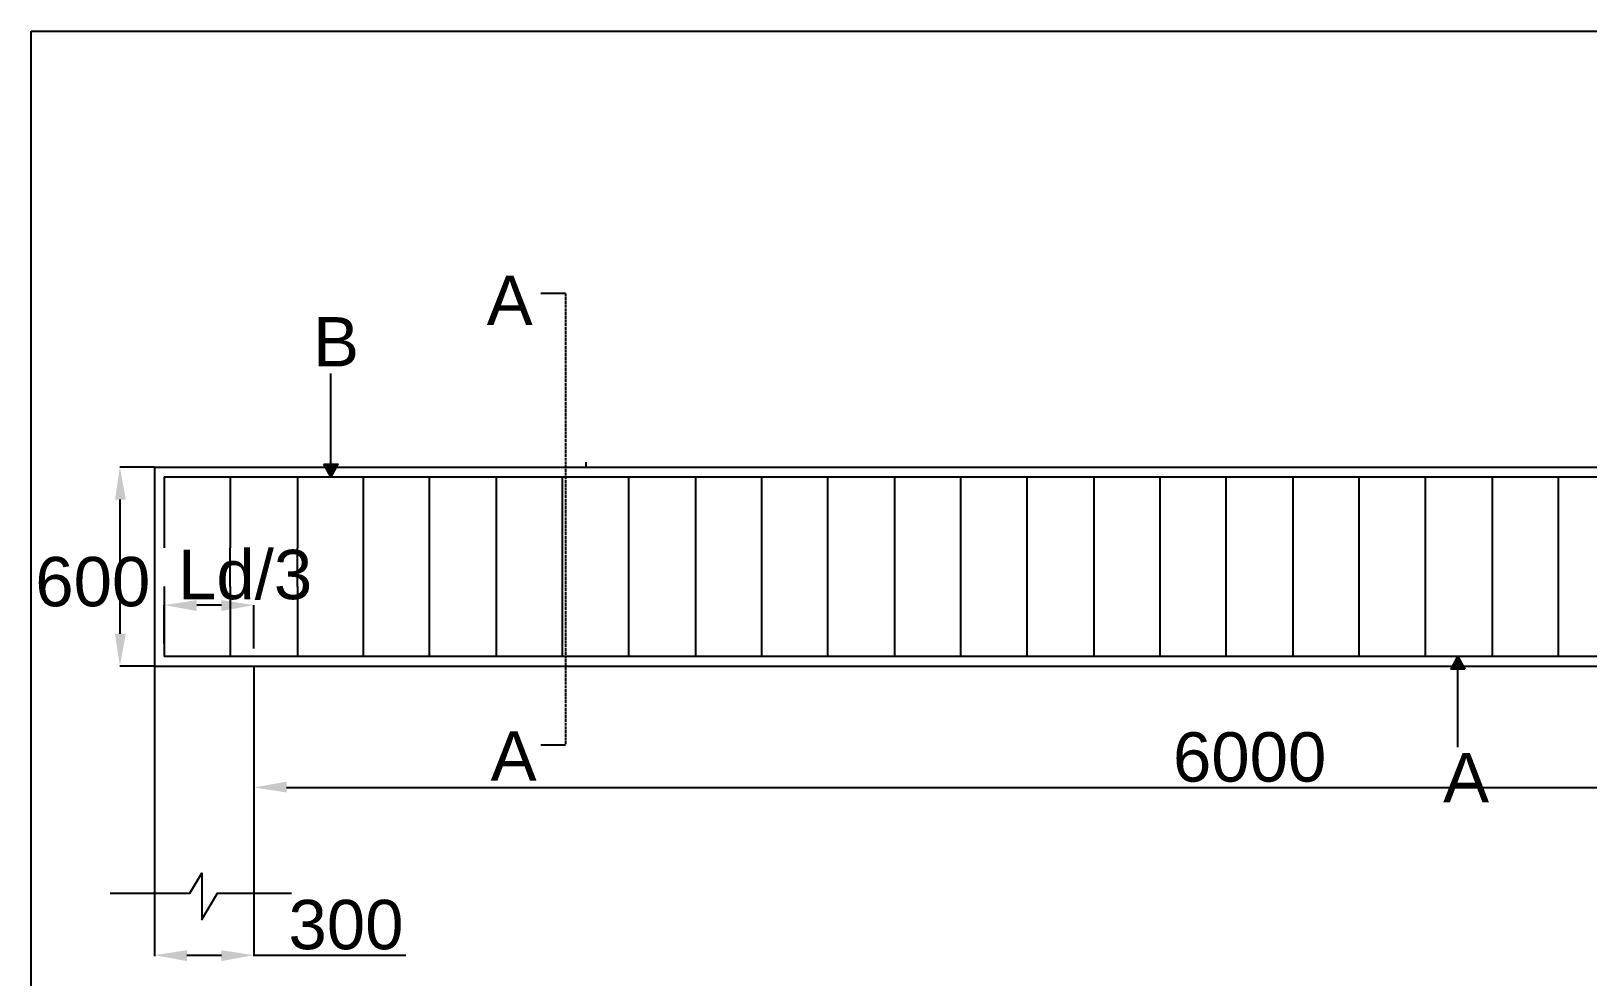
# Model space of a CAD drawing. Header units: metres. Extents: x 2042 to 16147, y 2604 to 5965.
# Drawn here: x 2083 to 5400, y 3951 to 5965 of the extents above; entities that cross this region are included whole.
import ezdxf

# ---------------------------------------------------------------- set-up
doc = ezdxf.new("R2010")
doc.units = ezdxf.units.M
doc.linetypes.add('ACAD_ISO02W100', pattern=[15, 12, -3])
doc.styles.add('Annotative', font='arial.ttf')

msp = doc.modelspace()

# ---------------------------------------------------------------- hatches: boundary and pattern name
for points in [[(2707.054, 5042.972), (2736.462, 5042.972), (2721.758, 5015.665)], [(2261.732, 4967.352), (2284.839, 4967.352), (2272.235, 5036.671)], [(2436.08, 4753.093), (2436.08, 4729.987), (2366.761, 4742.59)], [(2488.594, 4753.093), (2488.594, 4729.987), (2557.913, 4742.59)], [(2261.732, 4681.674), (2284.839, 4681.674), (2272.235, 4612.355)], [(5122.714, 4633.361), (5137.418, 4606.053), (5108.01, 4606.053)], [(2627.232, 4366.588), (2627.232, 4343.481), (2557.913, 4353.984)], [(2415.074, 4007.389), (2415.074, 3984.283), (2345.755, 3996.886)], [(2488.594, 4007.389), (2488.594, 3984.283), (2557.913, 3996.886)]]:
    msp.add_hatch(color=256).paths.add_polyline_path(points)

# ---------------------------------------------------------------- linework, layer by layer
for p, q in [((3213.292, 5406.372), (3169.18, 5406.372)), ((3200.689, 5406.372), (3192.287, 5406.372)), ((3221.695, 5406.372), (3213.292, 5406.372)), ((2721.758, 5042.972), (2721.758, 5236.225)), ((3265.807, 5038.771), (3265.807, 5047.173)), ((2345.755, 5036.671), (2272.235, 5036.671)), ((2345.755, 5036.671), (2557.913, 5036.671)), ((2345.756, 5036.671), (2345.756, 4612.355)), ((2366.761, 5015.665), (2557.913, 5015.665)), ((2366.761, 5015.665), (2366.761, 4864.424)), ((2507.499, 5015.665), (2507.499, 4864.424)), ((2557.913, 5036.671), (6801.073, 5036.671)), ((2557.913, 5015.665), (6801.073, 5015.665)), ((2650.338, 5015.665), (2650.338, 4864.424)), ((2791.077, 4633.36), (2791.077, 5015.665)), ((2931.816, 4633.36), (2931.816, 5015.665)), ((3074.655, 4633.36), (3074.655, 5015.665)), ((3215.393, 4633.36), (3215.393, 5015.665)), ((3356.131, 4633.36), (3356.131, 5015.665)), ((3498.97, 4633.36), (3498.97, 5015.665)), ((3639.709, 4633.36), (3639.709, 5015.665)), ((3780.447, 4633.36), (3780.447, 5015.665)), ((3923.286, 4633.36), (3923.286, 5015.665)), ((4064.025, 4633.36), (4064.025, 5015.665)), ((4204.763, 4633.36), (4204.763, 5015.665)), ((4347.603, 4633.36), (4347.603, 5015.665)), ((4488.341, 4633.36), (4488.341, 5015.665)), ((4629.079, 4633.36), (4629.079, 5015.665)), ((4771.918, 4633.36), (4771.918, 5015.665)), ((4912.657, 4633.36), (4912.657, 5015.665)), ((5053.395, 4633.36), (5053.395, 5015.665)), ((5196.234, 4633.36), (5196.234, 5015.665)), ((5336.973, 4633.36), (5336.973, 5015.665)), ((2272.235, 4967.352), (2272.235, 4681.674)), ((2507.5, 4782.501), (2507.5, 4864.424)), ((2650.339, 4782.501), (2650.339, 4864.424)), ((2366.761, 4782.501), (2366.761, 4633.361)), ((2507.5, 4782.501), (2507.5, 4633.361)), ((2650.339, 4782.501), (2650.339, 4633.361)), ((2366.761, 4660.668), (2366.761, 4742.59)), ((2488.594, 4742.59), (2436.08, 4742.59)), ((2557.913, 4650.165), (2557.913, 4742.59)), ((2345.755, 4612.355), (2272.235, 4612.355)), ((2345.755, 4612.355), (2345.755, 4129.223)), ((6376.757, 4633.361), (2366.761, 4633.361)), ((2557.913, 4612.355), (2557.913, 4129.223)), ((2557.913, 4612.355), (2557.913, 4353.984)), ((5122.714, 4440.108), (5122.714, 4633.361)), ((3221.695, 4444.309), (3169.18, 4444.309)), ((3200.689, 4444.309), (3192.287, 4444.309)), ((2627.232, 4353.984), (6733.855, 4353.984)), ((2345.755, 4127.122), (2345.755, 3994.786)), ((2557.913, 4127.122), (2557.913, 3994.786)), ((2415.074, 3996.886), (2488.594, 3996.886)), ((2557.913, 3996.886), (2881.402, 3996.886))]:
    msp.add_line(p, q)
at = {"linetype": 'ACAD_ISO02W100', "ltscale": 0.53}
msp.add_line((3221.695, 5406.372), (3221.695, 4444.309), dxfattribs=at)
for points in [[(2083.184, 5965.124), (16146.527, 5965.124), (16146.527, 2604.206), (2083.184, 2604.206)], [(2707.054, 5042.972), (2736.462, 5042.972), (2721.758, 5015.665)], [(5137.418, 4606.053), (5108.01, 4606.053), (5122.714, 4633.361)]]:
    msp.add_lwpolyline(points, close=True)
for points in [[(2345.755, 4612.355), (15925.968, 4612.355), (15925.968, 5036.671)], [(2251.229, 4129.222), (2421.376, 4129.222), (2446.583, 4171.234), (2446.583, 4072.507), (2480.192, 4129.222), (2637.735, 4129.222)]]:
    msp.add_lwpolyline(points)

# ---------------------------------------------------------------- texts
at = {"style": 'Annotative'}
for s, height, p in [('A', 105.127, (3053.682, 5339.203)), ('B', 105.127, (2683.961, 5250.951)), ('600', 105.1266, (2092.061, 4740.037)), ('Ld/3', 105.1266, (2396.16, 4755.167)), ('A', 105.127, (3062.056, 4368.704)), ('6000', 105.1266, (4515.67, 4366.565)), ('A', 105.127, (5091.188, 4322.507)), ('300', 105.1266, (2631.456, 4009.506))]:
    msp.add_text(s, height=height, dxfattribs=at).set_placement(p)

doc.saveas('drawing.dxf')
